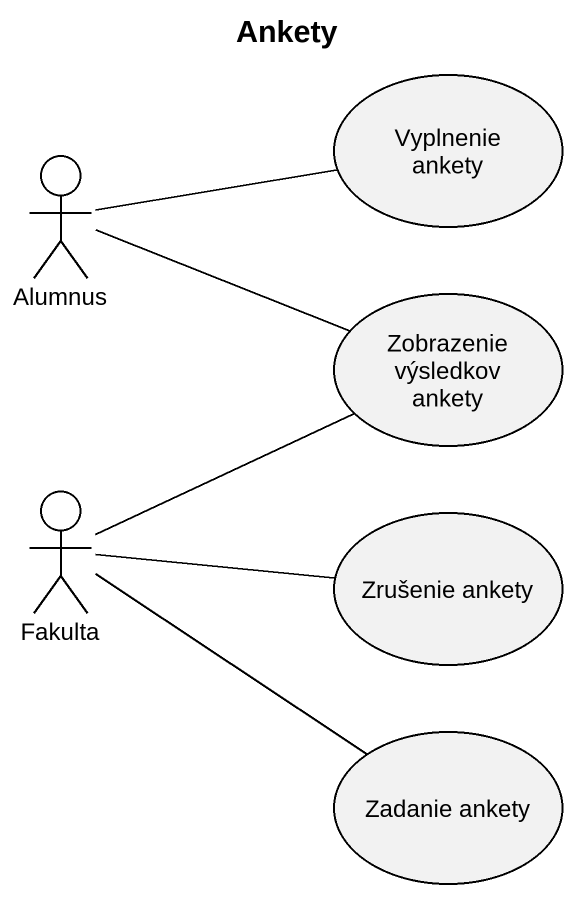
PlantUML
@startuml
title Ankety
usecase "Vyplnenie ankety" as Vyplnenie_ankety
actor Alumnus
usecase "Zobrazenie výsledkov ankety" as Zobrazenie_výsledkov_ankety
actor Fakulta
usecase "Zrušenie ankety" as Zrušenie_ankety
usecase "Zadanie ankety" as Zadanie_ankety
Alumnus -right- Vyplnenie_ankety
Alumnus -right- Zobrazenie_výsledkov_ankety
Fakulta -right- Zobrazenie_výsledkov_ankety
Fakulta -right- Zrušenie_ankety
Fakulta -right- Zadanie_ankety
@enduml
